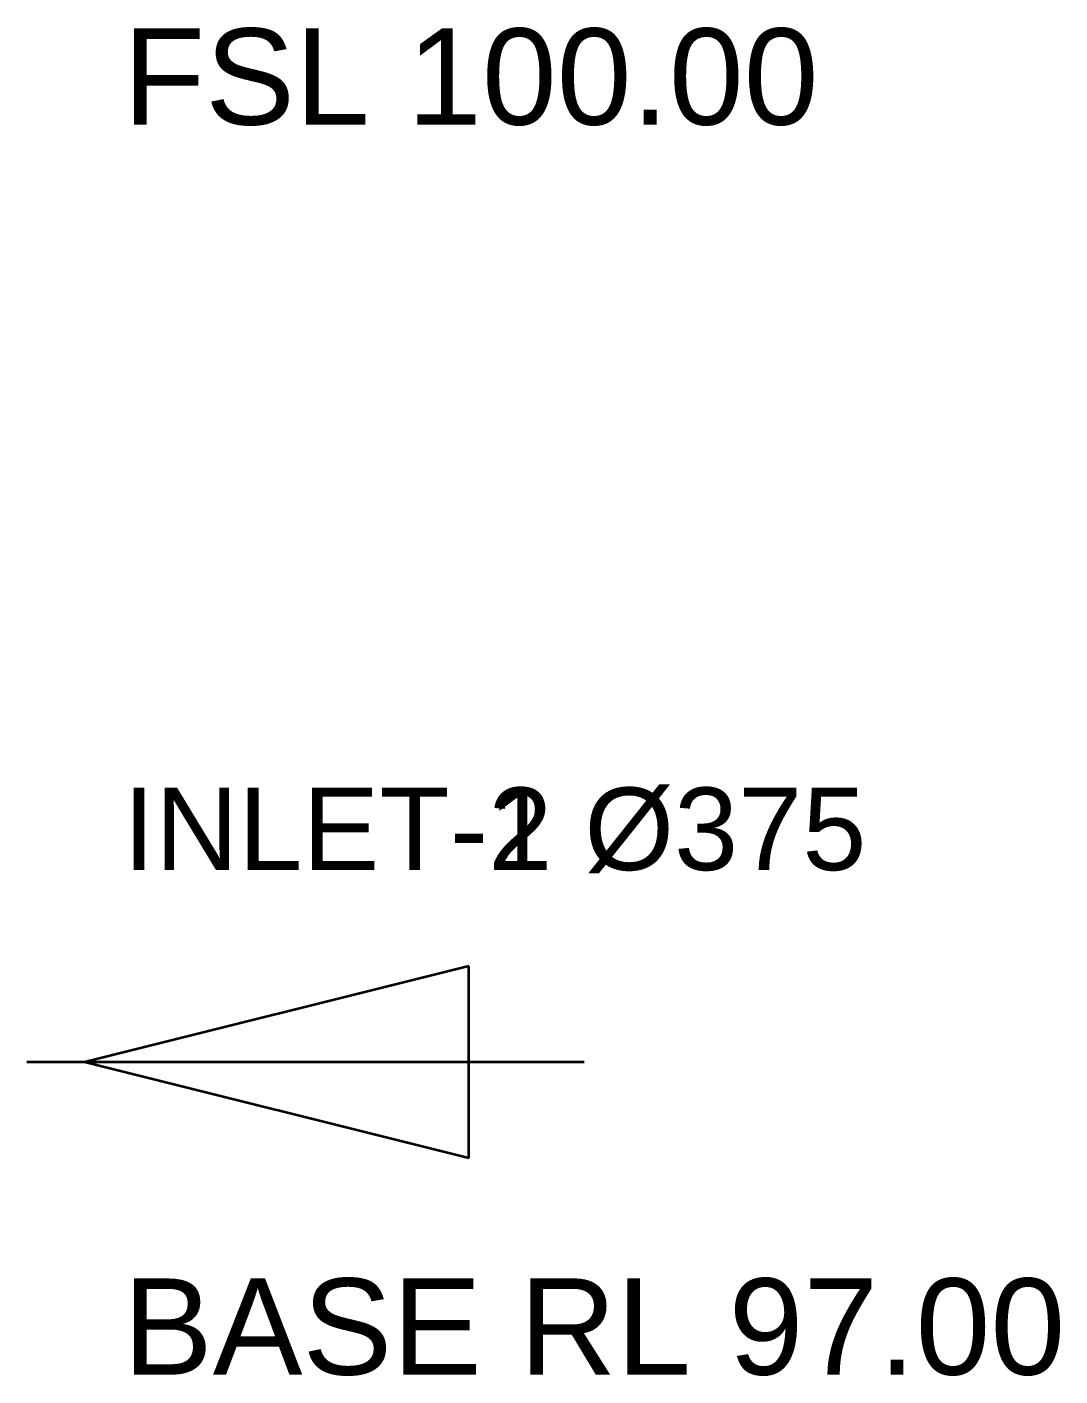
# Model space of a CAD drawing. Header units: millimetres. Extents: x 0 to 281, y 1 to 58.
# Drawn here: x 262.33 to 281.3, y 26.24 to 51.02 of the extents above; entities that cross this region are included whole.
import ezdxf

# ---------------------------------------------------------------- set-up
doc = ezdxf.new("R2010")
doc.units = ezdxf.units.MM
doc.layers.add('LINES', color=7, linetype='Continuous')
doc.layers.add('TEXT', color=7, linetype='Continuous')
doc.styles.add('ARIAL', font='arial.ttf')

msp = doc.modelspace()

# ---------------------------------------------------------------- linework, layer by layer
at = {"layer": 'LINES', "lineweight": 35, "true_color": 0xff0000}
for p, q in [((270.447, 33.77), (263.392, 32.007)), ((270.447, 33.77), (263.392, 32.007)), ((270.447, 30.243), (270.447, 33.77)), ((270.447, 30.243), (270.447, 33.77)), ((272.564, 32.007), (262.333, 32.007)), ((272.564, 32.007), (262.333, 32.007)), ((270.447, 30.243), (263.392, 32.007)), ((270.447, 30.243), (263.392, 32.007))]:
    msp.add_line(p, q, dxfattribs=at)

# ---------------------------------------------------------------- texts
at = {"layer": 'TEXT', "style": 'ARIAL'}
for s, height, p in [('FSL 100.00', 1.7681, (264.097, 49.224)), ('INLET-1 Ø375', 1.51553, (264.097, 35.534)), ('INLET-2 Ø375', 1.51553, (264.097, 35.534)), ('BASE RL 97.00', 1.76812, (264.097, 26.267))]:
    msp.add_text(s, height=height, dxfattribs=at).set_placement(p)

doc.saveas('drawing.dxf')
